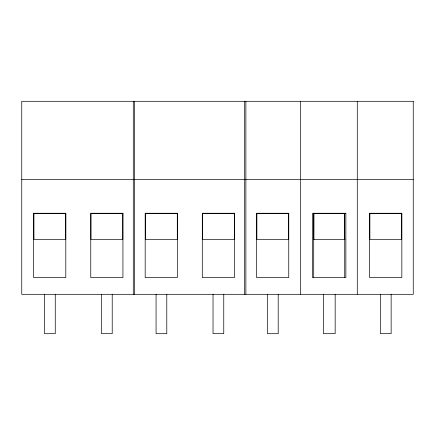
<?xml version="1.0" encoding="UTF-8"?>
<svg xmlns="http://www.w3.org/2000/svg" width="435" height="435" viewBox="0 0 435 435"><rect width="100%" height="100%" fill="white"/><g stroke="black" fill="none" stroke-linecap="round" stroke-linejoin="round"><path stroke-width="0.65" d="M21.75 179.334L413.25 179.334M313.526 213.422L345.064 213.422M313.526 239.511L345.064 239.511M391.136 294.267L391.136 333.667L380.413 333.667L380.413 294.267M357.282 101.301L357.282 294.305M344.721 213.253L344.721 277.584M344.667 213.422L344.667 239.511M335.162 294.267L335.162 333.667L323.444 333.699L323.444 294.305M313.923 213.422L313.923 239.511M313.706 213.253L313.706 277.584M300.667 101.301L300.667 294.305M278.199 294.305L278.199 333.699L267.476 333.699L267.476 294.305M245.873 101.301L245.873 294.305M244.693 101.301L244.693 294.305M223.759 294.267L223.759 333.667L213.036 333.667L213.036 294.267M166.79 294.305L166.79 333.699L156.067 333.699L156.067 294.305M134.333 101.301L134.333 294.305M133.289 101.301L133.289 294.305M112.219 294.267L112.219 333.667L101.496 333.667L101.496 294.267M55.256 294.305L55.256 333.699L44.533 333.699L44.533 294.305M413.25 101.301L21.75 101.301L21.75 294.305L413.25 294.305L413.25 101.301M65.805 213.253L33.642 213.253L33.642 277.584L65.805 277.584L65.805 213.253M122.926 213.253L90.757 213.253L90.757 277.584L122.926 277.584L122.926 213.253M177.344 213.253L145.181 213.253L145.181 277.584L177.344 277.584L177.344 213.253M234.465 213.253L202.297 213.253L202.297 277.584L234.465 277.584L234.465 213.253M288.753 213.253L256.585 213.253L256.585 277.584L288.753 277.584L288.753 213.253M345.868 213.253L312.553 213.253L312.553 277.584L345.868 277.584L345.868 213.253M401.842 213.253L369.674 213.253L369.674 277.584L401.842 277.584L401.842 213.253M65.75 213.422L33.935 213.422L33.935 239.511L65.75 239.511L65.75 213.422M122.795 213.422L90.98 213.422L90.98 239.511L122.795 239.511L122.795 213.422M177.29 213.422L145.469 213.422L145.469 239.511L177.29 239.511L177.29 213.422M234.334 213.422L202.514 213.422L202.514 239.511L234.334 239.511L234.334 213.422M288.699 213.422L256.878 213.422L256.878 239.511L288.699 239.511L288.699 213.422M401.712 213.422L369.891 213.422L369.891 239.511L401.712 239.511L401.712 213.422"/></g></svg>
